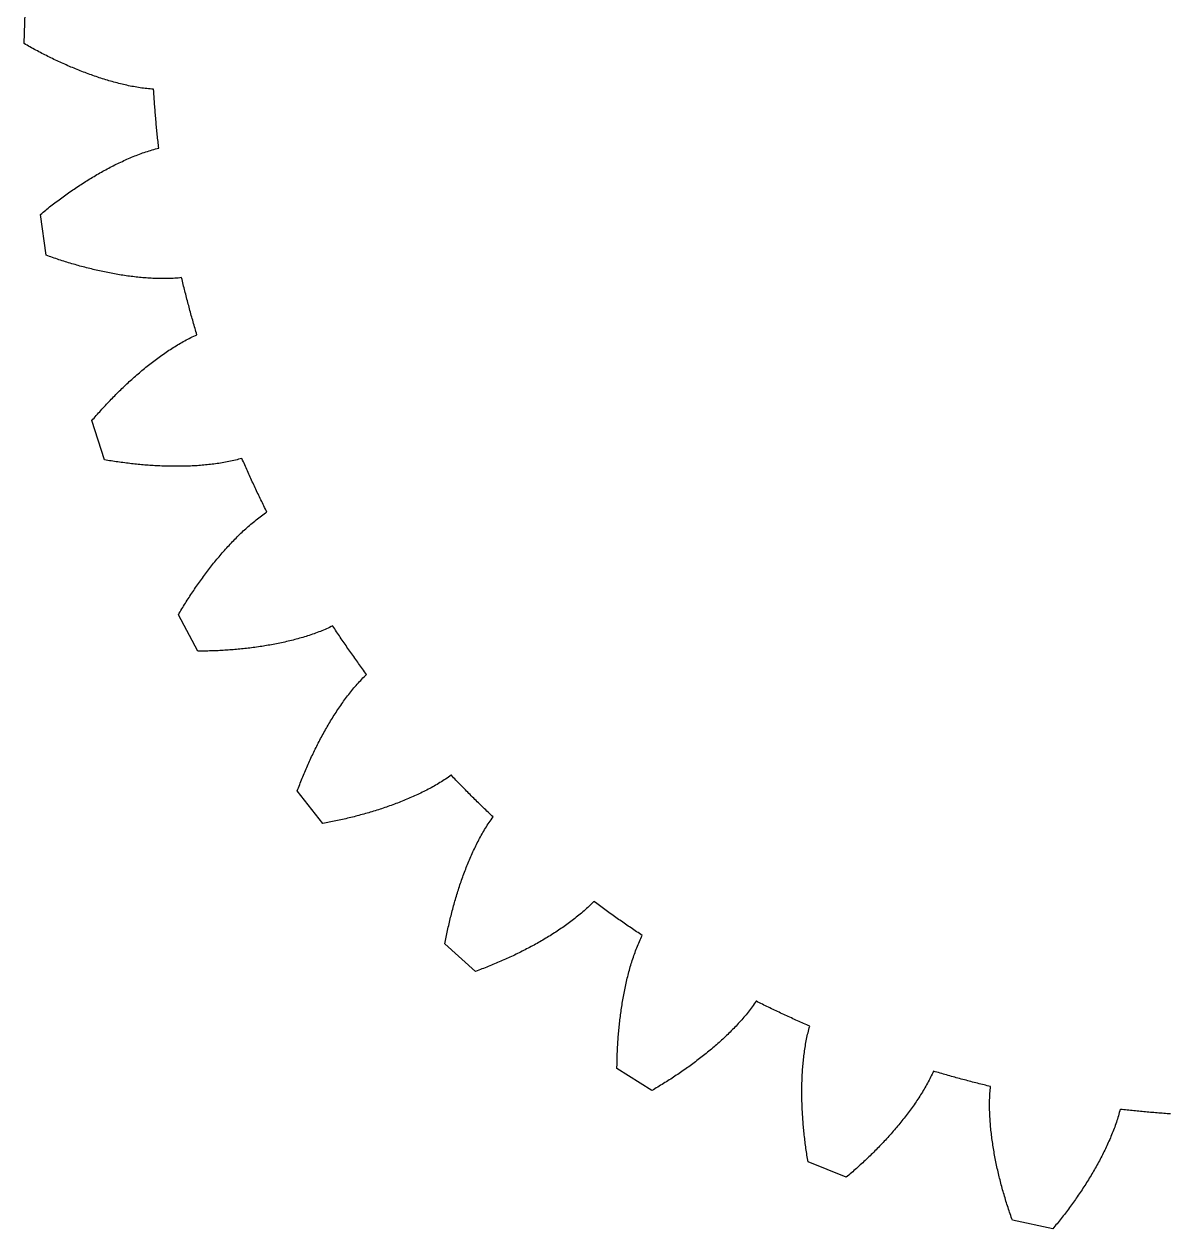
# Model space of a CAD drawing. Header units: millimetres. Extents: x -55 to 60, y -17 to 21.
# Drawn here: x -54.77 to -36.82, y -16.9 to 1.97 of the extents above; entities that cross this region are included whole.
import ezdxf

# ---------------------------------------------------------------- set-up
doc = ezdxf.new("R2010")
doc.units = ezdxf.units.MM
doc.header["$MEASUREMENT"] = 0
doc.layers.add('Layer 1', color=7, linetype='Continuous')

msp = doc.modelspace()

# ---------------------------------------------------------------- linework, layer by layer
at = {"layer": 'Layer 1', "color": 152, "lineweight": 25}
msp.add_lwpolyline([(-36.806, -15.1031), (-36.8324, -15.1013), (-36.8587, -15.0995), (-36.885, -15.0976), (-36.9113, -15.0957), (-36.9376, -15.0937), (-36.9639, -15.0917), (-36.9902, -15.0896), (-37.0165, -15.0875), (-37.0428, -15.0854), (-37.069, -15.0832), (-37.0953, -15.081), (-37.1216, -15.0787), (-37.1479, -15.0765), (-37.1742, -15.0741), (-37.2004, -15.0717), (-37.2267, -15.0693), (-37.2529, -15.0669), (-37.2792, -15.0644), (-37.3055, -15.0618), (-37.3317, -15.0593), (-37.358, -15.0566), (-37.3842, -15.054), (-37.4104, -15.0513), (-37.4367, -15.0485), (-37.4629, -15.0458), (-37.4891, -15.0429), (-37.5153, -15.0401), (-37.5415, -15.0372), (-37.5678, -15.0342), (-37.594, -15.0312), (-37.598, -15.0308), (-37.6042, -15.0565), (-37.6108, -15.082), (-37.6177, -15.1075), (-37.6249, -15.1329), (-37.6324, -15.1582), (-37.6402, -15.1834), (-37.6482, -15.2086), (-37.6565, -15.2336), (-37.665, -15.2586), (-37.6738, -15.2835), (-37.6828, -15.3083), (-37.6919, -15.3331), (-37.7013, -15.3578), (-37.7109, -15.3824), (-37.7206, -15.407), (-37.7306, -15.4315), (-37.7407, -15.4558), (-37.7509, -15.4802), (-37.7614, -15.5044), (-37.772, -15.5286), (-37.7827, -15.5528), (-37.7936, -15.5768), (-37.8047, -15.6008), (-37.8159, -15.6247), (-37.8273, -15.6485), (-37.8388, -15.6723), (-37.8504, -15.696), (-37.8621, -15.7197), (-37.874, -15.7433), (-37.8861, -15.7667), (-37.8982, -15.7902), (-37.9105, -15.8135), (-37.9229, -15.8369), (-37.9354, -15.8602), (-37.9481, -15.8833), (-37.9608, -15.9064), (-37.9737, -15.9295), (-37.9868, -15.9526), (-37.9999, -15.9755), (-38.0131, -15.9984), (-38.0264, -16.0212), (-38.0399, -16.0439), (-38.0534, -16.0667), (-38.0671, -16.0893), (-38.0808, -16.1118), (-38.0947, -16.1343), (-38.1086, -16.1567), (-38.1227, -16.1791), (-38.1369, -16.2015), (-38.1512, -16.2238), (-38.1655, -16.246), (-38.18, -16.2682), (-38.1946, -16.2903), (-38.2092, -16.3123), (-38.224, -16.3343), (-38.2388, -16.3561), (-38.2536, -16.3779), (-38.2687, -16.3997), (-38.2837, -16.4214), (-38.2989, -16.4431), (-38.3142, -16.4647), (-38.3295, -16.4862), (-38.345, -16.5077), (-38.3605, -16.5291), (-38.376, -16.5504), (-38.3918, -16.5718), (-38.4075, -16.593), (-38.4234, -16.6142), (-38.4393, -16.6353), (-38.4553, -16.6564), (-38.4714, -16.6774), (-38.4875, -16.6983), (-38.5038, -16.7193), (-38.5201, -16.7401), (-38.5364, -16.7608), (-38.5529, -16.7815), (-38.5694, -16.8022), (-38.586, -16.8228), (-38.6027, -16.8433), (-38.6195, -16.8639), (-38.6364, -16.8843), (-38.6533, -16.9047), (-39.2857, -16.7698), (-39.2946, -16.7448), (-39.3033, -16.7198), (-39.312, -16.6948), (-39.3205, -16.6697), (-39.329, -16.6447), (-39.3374, -16.6196), (-39.3457, -16.5945), (-39.3538, -16.5694), (-39.362, -16.5442), (-39.37, -16.5189), (-39.3779, -16.4937), (-39.3857, -16.4685), (-39.3935, -16.4431), (-39.4011, -16.4178), (-39.4087, -16.3925), (-39.4161, -16.367), (-39.4235, -16.3416), (-39.4307, -16.3163), (-39.4379, -16.2908), (-39.4449, -16.2654), (-39.4519, -16.2398), (-39.4588, -16.2142), (-39.4655, -16.1887), (-39.4722, -16.1631), (-39.4787, -16.1375), (-39.4851, -16.1119), (-39.4915, -16.0862), (-39.4977, -16.0605), (-39.5038, -16.0348), (-39.5098, -16.009), (-39.5157, -15.9832), (-39.5215, -15.9573), (-39.5272, -15.9315), (-39.5328, -15.9056), (-39.5382, -15.8798), (-39.5435, -15.8539), (-39.5488, -15.828), (-39.5538, -15.8021), (-39.5588, -15.7761), (-39.5637, -15.7502), (-39.5684, -15.7242), (-39.573, -15.6981), (-39.5775, -15.6721), (-39.5818, -15.646), (-39.586, -15.6199), (-39.5901, -15.5938), (-39.5941, -15.5677), (-39.5979, -15.5416), (-39.6016, -15.5153), (-39.6051, -15.4892), (-39.6085, -15.463), (-39.6118, -15.4369), (-39.6149, -15.4106), (-39.6179, -15.3844), (-39.6207, -15.3581), (-39.6234, -15.3318), (-39.6259, -15.3056), (-39.6282, -15.2793), (-39.6304, -15.2529), (-39.6324, -15.2266), (-39.6343, -15.2003), (-39.636, -15.1739), (-39.6375, -15.1476), (-39.6388, -15.1211), (-39.64, -15.0948), (-39.641, -15.0684), (-39.6417, -15.042), (-39.6423, -15.0156), (-39.6427, -14.9892), (-39.6428, -14.9627), (-39.6427, -14.9363), (-39.6424, -14.9099), (-39.6419, -14.8836), (-39.6411, -14.8572), (-39.6401, -14.8308), (-39.6388, -14.8044), (-39.6372, -14.778), (-39.6353, -14.7517), (-39.6331, -14.7255), (-39.6305, -14.6992), (-39.6275, -14.6729), (-39.6531, -14.6668), (-39.6788, -14.6606), (-39.7044, -14.6544), (-39.73, -14.6481), (-39.7556, -14.6418), (-39.7812, -14.6354), (-39.8068, -14.629), (-39.8324, -14.6226), (-39.8579, -14.6161), (-39.8835, -14.6096), (-39.9091, -14.6031), (-39.9346, -14.5965), (-39.9601, -14.5899), (-39.9856, -14.5832), (-40.0112, -14.5765), (-40.0366, -14.5697), (-40.0621, -14.563), (-40.0876, -14.5561), (-40.1131, -14.5493), (-40.1385, -14.5424), (-40.164, -14.5354), (-40.1894, -14.5284), (-40.2148, -14.5214), (-40.2403, -14.5144), (-40.2657, -14.5073), (-40.2911, -14.5001), (-40.3164, -14.493), (-40.3418, -14.4857), (-40.3672, -14.4785), (-40.3925, -14.4712), (-40.4178, -14.4639), (-40.4432, -14.4565), (-40.4685, -14.4491), (-40.4938, -14.4416), (-40.5191, -14.4341), (-40.523, -14.433), (-40.5335, -14.4572), (-40.5444, -14.4812), (-40.5556, -14.5051), (-40.5672, -14.5289), (-40.579, -14.5525), (-40.591, -14.576), (-40.6033, -14.5994), (-40.6158, -14.6226), (-40.6285, -14.6457), (-40.6415, -14.6687), (-40.6546, -14.6916), (-40.668, -14.7144), (-40.6815, -14.7371), (-40.6952, -14.7597), (-40.709, -14.7822), (-40.7231, -14.8046), (-40.7373, -14.8268), (-40.7516, -14.849), (-40.7661, -14.8711), (-40.7807, -14.8931), (-40.7955, -14.915), (-40.8105, -14.9368), (-40.8255, -14.9585), (-40.8407, -14.9801), (-40.856, -15.0016), (-40.8715, -15.023), (-40.887, -15.0443), (-40.9027, -15.0655), (-40.9185, -15.0867), (-40.9345, -15.1077), (-40.9505, -15.1287), (-40.9666, -15.1496), (-40.9829, -15.1704), (-40.9993, -15.1912), (-41.0158, -15.2118), (-41.0324, -15.2323), (-41.0491, -15.2528), (-41.0659, -15.2733), (-41.0828, -15.2936), (-41.0998, -15.3138), (-41.1169, -15.334), (-41.1341, -15.354), (-41.1514, -15.374), (-41.1687, -15.3939), (-41.1862, -15.4138), (-41.2037, -15.4335), (-41.2214, -15.4532), (-41.2391, -15.4728), (-41.2569, -15.4923), (-41.2749, -15.5118), (-41.2929, -15.5312), (-41.311, -15.5505), (-41.3292, -15.5698), (-41.3474, -15.5889), (-41.3658, -15.608), (-41.3841, -15.6269), (-41.4026, -15.6458), (-41.4211, -15.6647), (-41.4398, -15.6834), (-41.4585, -15.7022), (-41.4773, -15.7208), (-41.4961, -15.7393), (-41.5151, -15.7578), (-41.534, -15.7761), (-41.5531, -15.7944), (-41.5723, -15.8127), (-41.5914, -15.8309), (-41.6107, -15.849), (-41.6301, -15.8671), (-41.6495, -15.885), (-41.669, -15.9029), (-41.6886, -15.9207), (-41.7082, -15.9385), (-41.7278, -15.9562), (-41.7476, -15.9738), (-41.7674, -15.9913), (-41.7872, -16.0088), (-41.8072, -16.0262), (-41.8272, -16.0435), (-41.8473, -16.0608), (-41.8674, -16.0781), (-41.8876, -16.0952), (-42.487, -15.8525), (-42.4914, -15.8264), (-42.4957, -15.8002), (-42.4998, -15.7741), (-42.5039, -15.7479), (-42.5079, -15.7218), (-42.5118, -15.6956), (-42.5156, -15.6695), (-42.5193, -15.6433), (-42.5229, -15.6171), (-42.5264, -15.5908), (-42.5299, -15.5646), (-42.5332, -15.5384), (-42.5364, -15.5121), (-42.5396, -15.4858), (-42.5426, -15.4596), (-42.5455, -15.4332), (-42.5483, -15.4069), (-42.5511, -15.3807), (-42.5537, -15.3544), (-42.5562, -15.3281), (-42.5586, -15.3017), (-42.561, -15.2753), (-42.5632, -15.249), (-42.5653, -15.2226), (-42.5673, -15.1963), (-42.5691, -15.17), (-42.5709, -15.1436), (-42.5726, -15.1172), (-42.5742, -15.0908), (-42.5756, -15.0643), (-42.5769, -15.0379), (-42.5782, -15.0114), (-42.5793, -14.985), (-42.5803, -14.9586), (-42.5811, -14.9322), (-42.5819, -14.9058), (-42.5825, -14.8794), (-42.583, -14.853), (-42.5834, -14.8265), (-42.5837, -14.8001), (-42.5838, -14.7737), (-42.5838, -14.7473), (-42.5837, -14.7208), (-42.5835, -14.6943), (-42.5831, -14.6679), (-42.5826, -14.6415), (-42.582, -14.6151), (-42.5812, -14.5887), (-42.5803, -14.5623), (-42.5792, -14.5359), (-42.578, -14.5095), (-42.5767, -14.4832), (-42.5752, -14.4568), (-42.5736, -14.4305), (-42.5718, -14.4041), (-42.5698, -14.3778), (-42.5678, -14.3515), (-42.5655, -14.3252), (-42.5631, -14.2988), (-42.5605, -14.2726), (-42.5578, -14.2463), (-42.5549, -14.22), (-42.5518, -14.1938), (-42.5485, -14.1676), (-42.545, -14.1414), (-42.5414, -14.1153), (-42.5376, -14.0891), (-42.5336, -14.063), (-42.5293, -14.037), (-42.5249, -14.0109), (-42.5202, -13.9849), (-42.5154, -13.959), (-42.5103, -13.9331), (-42.5049, -13.9072), (-42.4993, -13.8814), (-42.4934, -13.8557), (-42.4873, -13.83), (-42.4808, -13.8044), (-42.4741, -13.7789), (-42.467, -13.7535), (-42.4595, -13.7282), (-42.4837, -13.7176), (-42.5078, -13.7071), (-42.532, -13.6965), (-42.5561, -13.6859), (-42.5802, -13.6752), (-42.6044, -13.6645), (-42.6284, -13.6538), (-42.6525, -13.643), (-42.6766, -13.6322), (-42.7006, -13.6213), (-42.7246, -13.6105), (-42.7486, -13.5995), (-42.7726, -13.5886), (-42.7966, -13.5776), (-42.8206, -13.5666), (-42.8445, -13.5555), (-42.8684, -13.5444), (-42.8923, -13.5332), (-42.9162, -13.522), (-42.9401, -13.5108), (-42.964, -13.4996), (-42.9878, -13.4883), (-43.0116, -13.477), (-43.0354, -13.4656), (-43.0592, -13.4542), (-43.083, -13.4428), (-43.1067, -13.4313), (-43.1304, -13.4198), (-43.1542, -13.4082), (-43.1779, -13.3966), (-43.2015, -13.385), (-43.2252, -13.3734), (-43.2488, -13.3617), (-43.2725, -13.3499), (-43.2961, -13.3382), (-43.2997, -13.3363), (-43.3143, -13.3584), (-43.3292, -13.3802), (-43.3444, -13.4017), (-43.3598, -13.4231), (-43.3756, -13.4443), (-43.3915, -13.4654), (-43.4077, -13.4863), (-43.4241, -13.507), (-43.4406, -13.5275), (-43.4574, -13.5479), (-43.4743, -13.5682), (-43.4914, -13.5884), (-43.5086, -13.6083), (-43.526, -13.6282), (-43.5436, -13.6479), (-43.5613, -13.6675), (-43.5791, -13.687), (-43.5971, -13.7064), (-43.6152, -13.7256), (-43.6334, -13.7447), (-43.6518, -13.7637), (-43.6703, -13.7826), (-43.6889, -13.8013), (-43.7076, -13.82), (-43.7264, -13.8385), (-43.7453, -13.8569), (-43.7644, -13.8752), (-43.7835, -13.8934), (-43.8028, -13.9115), (-43.8221, -13.9294), (-43.8415, -13.9473), (-43.861, -13.965), (-43.8807, -13.9827), (-43.9004, -14.0003), (-43.9202, -14.0178), (-43.9401, -14.0351), (-43.9602, -14.0524), (-43.9803, -14.0696), (-44.0005, -14.0867), (-44.0207, -14.1037), (-44.041, -14.1205), (-44.0614, -14.1373), (-44.0819, -14.154), (-44.1025, -14.1706), (-44.1232, -14.1871), (-44.1438, -14.2035), (-44.1646, -14.2198), (-44.1855, -14.236), (-44.2065, -14.2521), (-44.2275, -14.2682), (-44.2486, -14.2842), (-44.2698, -14.3001), (-44.2911, -14.3159), (-44.3124, -14.3316), (-44.3337, -14.3471), (-44.3551, -14.3626), (-44.3765, -14.378), (-44.3981, -14.3934), (-44.4197, -14.4086), (-44.4414, -14.4238), (-44.4631, -14.4389), (-44.4849, -14.4538), (-44.5067, -14.4687), (-44.5286, -14.4835), (-44.5506, -14.4983), (-44.5726, -14.5129), (-44.5947, -14.5275), (-44.6168, -14.542), (-44.6391, -14.5564), (-44.6613, -14.5707), (-44.6835, -14.5849), (-44.7059, -14.5991), (-44.7284, -14.6132), (-44.7508, -14.6272), (-44.7732, -14.6411), (-44.7958, -14.6549), (-44.8184, -14.6687), (-44.841, -14.6824), (-44.8638, -14.696), (-44.8865, -14.7095), (-44.9094, -14.723), (-44.9323, -14.7364), (-45.4804, -14.3933), (-45.4802, -14.3668), (-45.4798, -14.3403), (-45.4794, -14.3138), (-45.4789, -14.2873), (-45.4783, -14.2609), (-45.4776, -14.2344), (-45.4768, -14.208), (-45.4759, -14.1816), (-45.4749, -14.1552), (-45.4738, -14.1287), (-45.4726, -14.1023), (-45.4713, -14.0759), (-45.4699, -14.0494), (-45.4685, -14.023), (-45.4669, -13.9966), (-45.4652, -13.9702), (-45.4634, -13.9438), (-45.4615, -13.9175), (-45.4596, -13.8911), (-45.4575, -13.8648), (-45.4553, -13.8384), (-45.453, -13.812), (-45.4506, -13.7857), (-45.4481, -13.7594), (-45.4455, -13.7331), (-45.4428, -13.7068), (-45.4399, -13.6806), (-45.437, -13.6543), (-45.4339, -13.628), (-45.4308, -13.6017), (-45.4275, -13.5754), (-45.4241, -13.5491), (-45.4206, -13.5229), (-45.417, -13.4967), (-45.4133, -13.4706), (-45.4094, -13.4445), (-45.4055, -13.4183), (-45.4014, -13.3922), (-45.3972, -13.3661), (-45.3929, -13.3401), (-45.3884, -13.314), (-45.3838, -13.288), (-45.3791, -13.262), (-45.3743, -13.236), (-45.3693, -13.21), (-45.3642, -13.1841), (-45.359, -13.1582), (-45.3537, -13.1323), (-45.3482, -13.1064), (-45.3426, -13.0806), (-45.3368, -13.0549), (-45.3309, -13.0292), (-45.3249, -13.0034), (-45.3187, -12.9778), (-45.3124, -12.9522), (-45.3059, -12.9266), (-45.2993, -12.901), (-45.2925, -12.8755), (-45.2855, -12.85), (-45.2784, -12.8246), (-45.2712, -12.7992), (-45.2637, -12.7738), (-45.2561, -12.7485), (-45.2484, -12.7233), (-45.2404, -12.6981), (-45.2323, -12.673), (-45.224, -12.6479), (-45.2155, -12.6229), (-45.2068, -12.5979), (-45.1979, -12.5731), (-45.1888, -12.5483), (-45.1795, -12.5236), (-45.17, -12.499), (-45.1602, -12.4744), (-45.1502, -12.45), (-45.14, -12.4257), (-45.1295, -12.4014), (-45.1187, -12.3773), (-45.1076, -12.3534), (-45.0962, -12.3296), (-45.0844, -12.306), (-45.1064, -12.2914), (-45.1283, -12.2768), (-45.1503, -12.2622), (-45.1722, -12.2476), (-45.1941, -12.2329), (-45.216, -12.2181), (-45.2379, -12.2034), (-45.2597, -12.1886), (-45.2815, -12.1738), (-45.3033, -12.1589), (-45.3251, -12.144), (-45.3468, -12.1291), (-45.3686, -12.1141), (-45.3903, -12.0991), (-45.4119, -12.0841), (-45.4336, -12.0691), (-45.4552, -12.054), (-45.4768, -12.0388), (-45.4984, -12.0237), (-45.52, -12.0085), (-45.5415, -11.9933), (-45.563, -11.978), (-45.5845, -11.9627), (-45.606, -11.9474), (-45.6274, -11.932), (-45.6488, -11.9166), (-45.6702, -11.9012), (-45.6916, -11.8858), (-45.713, -11.8703), (-45.7343, -11.8547), (-45.7556, -11.8392), (-45.7769, -11.8236), (-45.7981, -11.808), (-45.8193, -11.7923), (-45.8405, -11.7766), (-45.8438, -11.7742), (-45.862, -11.7934), (-45.8805, -11.8122), (-45.8992, -11.8308), (-45.9181, -11.8492), (-45.9373, -11.8674), (-45.9566, -11.8853), (-45.9762, -11.9031), (-45.9959, -11.9206), (-46.0158, -11.938), (-46.0358, -11.9552), (-46.056, -11.9722), (-46.0763, -11.9891), (-46.0968, -12.0058), (-46.1174, -12.0223), (-46.1381, -12.0387), (-46.1589, -12.055), (-46.1799, -12.071), (-46.201, -12.087), (-46.2221, -12.1027), (-46.2434, -12.1184), (-46.2648, -12.1339), (-46.2862, -12.1493), (-46.3078, -12.1645), (-46.3295, -12.1796), (-46.3512, -12.1946), (-46.3731, -12.2094), (-46.395, -12.2242), (-46.417, -12.2387), (-46.4391, -12.2532), (-46.4613, -12.2676), (-46.4835, -12.2818), (-46.5058, -12.2959), (-46.5282, -12.3099), (-46.5507, -12.3238), (-46.5732, -12.3375), (-46.5959, -12.3511), (-46.6186, -12.3647), (-46.6414, -12.3781), (-46.6642, -12.3915), (-46.6871, -12.4047), (-46.7101, -12.4178), (-46.7331, -12.4307), (-46.7562, -12.4436), (-46.7793, -12.4564), (-46.8025, -12.469), (-46.8257, -12.4816), (-46.849, -12.494), (-46.8724, -12.5064), (-46.8958, -12.5186), (-46.9193, -12.5308), (-46.9429, -12.5429), (-46.9665, -12.5548), (-46.9902, -12.5667), (-47.0139, -12.5784), (-47.0376, -12.5901), (-47.0614, -12.6016), (-47.0852, -12.6131), (-47.1091, -12.6244), (-47.133, -12.6357), (-47.157, -12.6469), (-47.181, -12.6579), (-47.205, -12.6689), (-47.2292, -12.6798), (-47.2532, -12.6905), (-47.2774, -12.7012), (-47.3017, -12.7119), (-47.3259, -12.7224), (-47.3503, -12.7328), (-47.3747, -12.7432), (-47.399, -12.7534), (-47.4234, -12.7635), (-47.4479, -12.7736), (-47.4725, -12.7836), (-47.497, -12.7935), (-47.5215, -12.8032), (-47.5461, -12.813), (-47.5708, -12.8226), (-47.5955, -12.8321), (-47.6202, -12.8416), (-47.645, -12.851), (-47.6698, -12.8602), (-47.6947, -12.8695), (-48.1749, -12.4364), (-48.1701, -12.4103), (-48.1652, -12.3843), (-48.1601, -12.3583), (-48.155, -12.3323), (-48.1498, -12.3064), (-48.1445, -12.2805), (-48.1392, -12.2546), (-48.1337, -12.2288), (-48.1281, -12.2029), (-48.1225, -12.177), (-48.1167, -12.1512), (-48.1109, -12.1254), (-48.1049, -12.0996), (-48.0989, -12.0738), (-48.0927, -12.0481), (-48.0865, -12.0224), (-48.0801, -11.9967), (-48.0737, -11.9711), (-48.0672, -11.9455), (-48.0606, -11.9199), (-48.0538, -11.8943), (-48.047, -11.8687), (-48.0401, -11.8432), (-48.033, -11.8177), (-48.0259, -11.7923), (-48.0186, -11.7669), (-48.0113, -11.7415), (-48.0038, -11.7161), (-47.9963, -11.6908), (-47.9886, -11.6654), (-47.9808, -11.6401), (-47.9729, -11.6149), (-47.9649, -11.5896), (-47.9568, -11.5645), (-47.9486, -11.5394), (-47.9403, -11.5143), (-47.9318, -11.4893), (-47.9233, -11.4643), (-47.9146, -11.4393), (-47.9058, -11.4144), (-47.8969, -11.3895), (-47.8879, -11.3647), (-47.8787, -11.3399), (-47.8694, -11.3151), (-47.86, -11.2904), (-47.8505, -11.2657), (-47.8409, -11.2412), (-47.8312, -11.2166), (-47.8212, -11.1921), (-47.8112, -11.1676), (-47.8011, -11.1433), (-47.7908, -11.119), (-47.7804, -11.0947), (-47.7699, -11.0705), (-47.7592, -11.0464), (-47.7484, -11.0223), (-47.7374, -10.9983), (-47.7263, -10.9743), (-47.715, -10.9504), (-47.7036, -10.9266), (-47.692, -10.9028), (-47.6803, -10.8792), (-47.6685, -10.8556), (-47.6564, -10.8321), (-47.6442, -10.8087), (-47.6318, -10.7853), (-47.6193, -10.7621), (-47.6066, -10.7389), (-47.5937, -10.7159), (-47.5806, -10.6929), (-47.5674, -10.6701), (-47.5539, -10.6473), (-47.5403, -10.6248), (-47.5264, -10.6023), (-47.5123, -10.58), (-47.498, -10.5578), (-47.4834, -10.5358), (-47.4686, -10.5139), (-47.4535, -10.4923), (-47.4382, -10.4708), (-47.4224, -10.4496), (-47.4416, -10.4314), (-47.4607, -10.4132), (-47.4798, -10.395), (-47.4988, -10.3768), (-47.5178, -10.3585), (-47.5368, -10.3402), (-47.5558, -10.3219), (-47.5747, -10.3035), (-47.5936, -10.2851), (-47.6125, -10.2667), (-47.6314, -10.2483), (-47.6502, -10.2298), (-47.669, -10.2113), (-47.6878, -10.1928), (-47.7065, -10.1742), (-47.7252, -10.1556), (-47.7439, -10.137), (-47.7625, -10.1184), (-47.7812, -10.0997), (-47.7998, -10.081), (-47.8183, -10.0622), (-47.8369, -10.0435), (-47.8554, -10.0247), (-47.8739, -10.0059), (-47.8923, -9.987), (-47.9107, -9.9681), (-47.9291, -9.9492), (-47.9475, -9.9303), (-47.9658, -9.9113), (-47.9841, -9.8923), (-48.0024, -9.8733), (-48.0206, -9.8543), (-48.0389, -9.8352), (-48.057, -9.8161), (-48.0752, -9.797), (-48.078, -9.794), (-48.0993, -9.8097), (-48.1207, -9.8251), (-48.1424, -9.8402), (-48.1642, -9.855), (-48.1862, -9.8695), (-48.2084, -9.8839), (-48.2308, -9.898), (-48.2532, -9.9118), (-48.2758, -9.9255), (-48.2985, -9.9389), (-48.3213, -9.9522), (-48.3443, -9.9653), (-48.3674, -9.9782), (-48.3905, -9.9909), (-48.4137, -10.0034), (-48.4371, -10.0158), (-48.4605, -10.028), (-48.484, -10.04), (-48.5076, -10.0519), (-48.5313, -10.0636), (-48.555, -10.0752), (-48.5789, -10.0866), (-48.6028, -10.0978), (-48.6267, -10.1089), (-48.6507, -10.1199), (-48.6748, -10.1307), (-48.6989, -10.1414), (-48.7231, -10.152), (-48.7474, -10.1624), (-48.7717, -10.1727), (-48.7961, -10.1828), (-48.8205, -10.1928), (-48.8451, -10.2027), (-48.8696, -10.2125), (-48.8942, -10.2221), (-48.9188, -10.2316), (-48.9435, -10.241), (-48.9683, -10.2503), (-48.9931, -10.2594), (-49.018, -10.2685), (-49.0429, -10.2774), (-49.0677, -10.2861), (-49.0927, -10.2948), (-49.1177, -10.3034), (-49.1428, -10.3118), (-49.1678, -10.3201), (-49.1929, -10.3283), (-49.2181, -10.3364), (-49.2433, -10.3444), (-49.2686, -10.3523), (-49.2939, -10.3601), (-49.3192, -10.3678), (-49.3446, -10.3754), (-49.37, -10.3829), (-49.3954, -10.3902), (-49.4208, -10.3974), (-49.4462, -10.4046), (-49.4717, -10.4116), (-49.4972, -10.4185), (-49.5228, -10.4254), (-49.5484, -10.4321), (-49.5739, -10.4387), (-49.5996, -10.4453), (-49.6251, -10.4517), (-49.6508, -10.458), (-49.6766, -10.4643), (-49.7023, -10.4704), (-49.728, -10.4765), (-49.7539, -10.4824), (-49.7796, -10.4883), (-49.8054, -10.494), (-49.8313, -10.4997), (-49.8572, -10.5053), (-49.883, -10.5107), (-49.9089, -10.5161), (-49.9348, -10.5214), (-49.9608, -10.5266), (-49.9868, -10.5317), (-50.0128, -10.5367), (-50.0388, -10.5416), (-50.0649, -10.5465), (-50.0909, -10.5512), (-50.4887, -10.0414), (-50.4794, -10.0165), (-50.47, -9.9918), (-50.4606, -9.967), (-50.451, -9.9423), (-50.4414, -9.9177), (-50.4317, -9.8931), (-50.4219, -9.8685), (-50.412, -9.844), (-50.4021, -9.8195), (-50.392, -9.795), (-50.3818, -9.7706), (-50.3716, -9.7462), (-50.3612, -9.7218), (-50.3508, -9.6975), (-50.3403, -9.6733), (-50.3297, -9.649), (-50.319, -9.6248), (-50.3082, -9.6007), (-50.2973, -9.5766), (-50.2864, -9.5526), (-50.2753, -9.5286), (-50.2641, -9.5045), (-50.2529, -9.4806), (-50.2415, -9.4567), (-50.2301, -9.433), (-50.2185, -9.4092), (-50.2069, -9.3855), (-50.1951, -9.3618), (-50.1833, -9.3381), (-50.1713, -9.3145), (-50.1592, -9.2909), (-50.1471, -9.2674), (-50.1348, -9.2439), (-50.1225, -9.2206), (-50.11, -9.1973), (-50.0975, -9.174), (-50.0848, -9.1508), (-50.0721, -9.1277), (-50.0592, -9.1046), (-50.0462, -9.0816), (-50.0331, -9.0587), (-50.0199, -9.0358), (-50.0066, -9.0129), (-49.9931, -8.9901), (-49.9796, -8.9674), (-49.966, -8.9448), (-49.9522, -8.9223), (-49.9383, -8.8998), (-49.9243, -8.8773), (-49.9102, -8.855), (-49.896, -8.8328), (-49.8817, -8.8107), (-49.8672, -8.7885), (-49.8526, -8.7665), (-49.8379, -8.7446), (-49.823, -8.7228), (-49.8081, -8.7011), (-49.793, -8.6794), (-49.7777, -8.6578), (-49.7624, -8.6363), (-49.7468, -8.6149), (-49.7312, -8.5937), (-49.7154, -8.5725), (-49.6995, -8.5514), (-49.6834, -8.5305), (-49.6672, -8.5096), (-49.6508, -8.4889), (-49.6342, -8.4683), (-49.6176, -8.4479), (-49.6007, -8.4275), (-49.5837, -8.4074), (-49.5665, -8.3873), (-49.5491, -8.3675), (-49.5315, -8.3478), (-49.5138, -8.3282), (-49.4958, -8.3088), (-49.4776, -8.2897), (-49.4593, -8.2707), (-49.4407, -8.252), (-49.4218, -8.2336), (-49.4026, -8.2154), (-49.4183, -8.1942), (-49.434, -8.173), (-49.4496, -8.1517), (-49.4652, -8.1304), (-49.4808, -8.1091), (-49.4963, -8.0878), (-49.5118, -8.0665), (-49.5273, -8.0451), (-49.5427, -8.0237), (-49.5581, -8.0023), (-49.5734, -7.9809), (-49.5888, -7.9594), (-49.6041, -7.9379), (-49.6193, -7.9164), (-49.6346, -7.8949), (-49.6498, -7.8733), (-49.6649, -7.8517), (-49.6801, -7.8301), (-49.6952, -7.8085), (-49.7102, -7.7869), (-49.7252, -7.7652), (-49.7402, -7.7435), (-49.7552, -7.7218), (-49.7701, -7.7), (-49.785, -7.6783), (-49.7999, -7.6565), (-49.8147, -7.6347), (-49.8295, -7.6128), (-49.8443, -7.591), (-49.859, -7.5691), (-49.8737, -7.5472), (-49.8884, -7.5253), (-49.903, -7.5033), (-49.9176, -7.4813), (-49.9322, -7.4593), (-49.9344, -7.4559), (-49.9581, -7.4677), (-49.9819, -7.4791), (-50.0058, -7.4902), (-50.0299, -7.501), (-50.0541, -7.5115), (-50.0784, -7.5218), (-50.1029, -7.5318), (-50.1274, -7.5415), (-50.152, -7.5511), (-50.1767, -7.5604), (-50.2015, -7.5695), (-50.2264, -7.5784), (-50.2513, -7.587), (-50.2763, -7.5955), (-50.3014, -7.6038), (-50.3266, -7.612), (-50.3517, -7.6199), (-50.377, -7.6277), (-50.4023, -7.6353), (-50.4276, -7.6427), (-50.453, -7.65), (-50.4784, -7.6571), (-50.5039, -7.664), (-50.5295, -7.6708), (-50.555, -7.6774), (-50.5806, -7.6839), (-50.6062, -7.6902), (-50.6319, -7.6964), (-50.6576, -7.7025), (-50.6833, -7.7084), (-50.7091, -7.7141), (-50.7349, -7.7197), (-50.7608, -7.7252), (-50.7866, -7.7306), (-50.8125, -7.7358), (-50.8384, -7.7409), (-50.8644, -7.7458), (-50.8904, -7.7507), (-50.9164, -7.7554), (-50.9425, -7.76), (-50.9685, -7.7644), (-50.9946, -7.7687), (-51.0207, -7.7729), (-51.0468, -7.777), (-51.0729, -7.781), (-51.099, -7.7848), (-51.1252, -7.7885), (-51.1513, -7.7922), (-51.1776, -7.7957), (-51.2038, -7.7991), (-51.2301, -7.8023), (-51.2564, -7.8055), (-51.2827, -7.8085), (-51.309, -7.8115), (-51.3353, -7.8143), (-51.3616, -7.817), (-51.3878, -7.8196), (-51.4142, -7.8221), (-51.4405, -7.8245), (-51.4669, -7.8268), (-51.4932, -7.829), (-51.5195, -7.8311), (-51.5459, -7.8331), (-51.5722, -7.835), (-51.5986, -7.8368), (-51.6251, -7.8384), (-51.6514, -7.84), (-51.6779, -7.8415), (-51.7043, -7.8429), (-51.7307, -7.8442), (-51.7571, -7.8453), (-51.7836, -7.8464), (-51.8101, -7.8474), (-51.8365, -7.8483), (-51.8629, -7.8491), (-51.8893, -7.8498), (-51.9158, -7.8504), (-51.9422, -7.851), (-51.9687, -7.8514), (-51.9952, -7.8517), (-52.0217, -7.852), (-52.0482, -7.8521), (-52.3514, -7.2809), (-52.338, -7.2581), (-52.3244, -7.2353), (-52.3108, -7.2126), (-52.2971, -7.1899), (-52.2834, -7.1673), (-52.2695, -7.1448), (-52.2556, -7.1223), (-52.2417, -7.0999), (-52.2276, -7.0775), (-52.2134, -7.0551), (-52.1992, -7.0328), (-52.1849, -7.0106), (-52.1704, -6.9884), (-52.1559, -6.9662), (-52.1414, -6.9442), (-52.1267, -6.9221), (-52.112, -6.9002), (-52.0972, -6.8783), (-52.0823, -6.8564), (-52.0673, -6.8347), (-52.0522, -6.813), (-52.037, -6.7912), (-52.0218, -6.7697), (-52.0065, -6.7481), (-51.9911, -6.7267), (-51.9756, -6.7053), (-51.96, -6.6839), (-51.9443, -6.6626), (-51.9285, -6.6414), (-51.9126, -6.6202), (-51.8967, -6.5991), (-51.8806, -6.578), (-51.8644, -6.5571), (-51.8482, -6.5362), (-51.8319, -6.5154), (-51.8155, -6.4947), (-51.799, -6.474), (-51.7824, -6.4535), (-51.7657, -6.433), (-51.749, -6.4126), (-51.7321, -6.3923), (-51.7151, -6.372), (-51.698, -6.3518), (-51.6808, -6.3317), (-51.6636, -6.3117), (-51.6462, -6.2918), (-51.6288, -6.272), (-51.6112, -6.2523), (-51.5935, -6.2326), (-51.5757, -6.2131), (-51.5579, -6.1936), (-51.5399, -6.1743), (-51.5218, -6.1551), (-51.5036, -6.1359), (-51.4853, -6.1169), (-51.4669, -6.098), (-51.4484, -6.0792), (-51.4298, -6.0604), (-51.411, -6.0418), (-51.3921, -6.0234), (-51.3731, -6.005), (-51.354, -5.9868), (-51.3348, -5.9687), (-51.3155, -5.9507), (-51.296, -5.9328), (-51.2764, -5.9151), (-51.2566, -5.8976), (-51.2368, -5.8802), (-51.2168, -5.8629), (-51.1966, -5.8458), (-51.1764, -5.8289), (-51.156, -5.8122), (-51.1354, -5.7956), (-51.1147, -5.7793), (-51.0938, -5.7631), (-51.0728, -5.7471), (-51.0516, -5.7314), (-51.0302, -5.7159), (-51.0086, -5.7008), (-50.9868, -5.6859), (-50.9648, -5.6713), (-50.9766, -5.6477), (-50.9883, -5.6241), (-51, -5.6004), (-51.0117, -5.5768), (-51.0233, -5.5531), (-51.0349, -5.5294), (-51.0464, -5.5057), (-51.0579, -5.482), (-51.0694, -5.4582), (-51.0809, -5.4344), (-51.0923, -5.4107), (-51.1036, -5.3869), (-51.115, -5.363), (-51.1263, -5.3392), (-51.1375, -5.3154), (-51.1488, -5.2915), (-51.1599, -5.2676), (-51.1711, -5.2437), (-51.1822, -5.2198), (-51.1933, -5.1958), (-51.2043, -5.1719), (-51.2153, -5.1479), (-51.2263, -5.1239), (-51.2372, -5.0999), (-51.2481, -5.0759), (-51.259, -5.0519), (-51.2698, -5.0278), (-51.2806, -5.0037), (-51.2913, -4.9797), (-51.302, -4.9555), (-51.3127, -4.9314), (-51.3233, -4.9073), (-51.3339, -4.8831), (-51.3445, -4.859), (-51.355, -4.8348), (-51.3566, -4.831), (-51.3819, -4.8385), (-51.4074, -4.8456), (-51.4329, -4.8524), (-51.4584, -4.8588), (-51.4841, -4.865), (-51.5099, -4.8709), (-51.5357, -4.8765), (-51.5615, -4.8818), (-51.5874, -4.8869), (-51.6134, -4.8918), (-51.6394, -4.8964), (-51.6654, -4.9009), (-51.6915, -4.9051), (-51.7176, -4.9091), (-51.7437, -4.913), (-51.7699, -4.9166), (-51.796, -4.92), (-51.8223, -4.9233), (-51.8485, -4.9264), (-51.8747, -4.9293), (-51.901, -4.9321), (-51.9273, -4.9346), (-51.9536, -4.9371), (-51.9799, -4.9393), (-52.0062, -4.9414), (-52.0326, -4.9433), (-52.0589, -4.9451), (-52.0852, -4.9467), (-52.1116, -4.9482), (-52.138, -4.9496), (-52.1643, -4.9508), (-52.1907, -4.9518), (-52.2172, -4.9527), (-52.2436, -4.9535), (-52.27, -4.9541), (-52.2964, -4.9547), (-52.3228, -4.955), (-52.3492, -4.9553), (-52.3757, -4.9554), (-52.4021, -4.9554), (-52.4286, -4.9552), (-52.455, -4.955), (-52.4814, -4.9546), (-52.5078, -4.9541), (-52.5342, -4.9534), (-52.5606, -4.9527), (-52.587, -4.9518), (-52.6134, -4.9508), (-52.6399, -4.9497), (-52.6663, -4.9485), (-52.6928, -4.9472), (-52.7192, -4.9457), (-52.7456, -4.9442), (-52.772, -4.9425), (-52.7984, -4.9407), (-52.8248, -4.9388), (-52.8511, -4.9368), (-52.8775, -4.9347), (-52.9038, -4.9325), (-52.9302, -4.9302), (-52.9565, -4.9278), (-52.9828, -4.9252), (-53.0091, -4.9226), (-53.0354, -4.9199), (-53.0617, -4.9171), (-53.088, -4.9141), (-53.1142, -4.9111), (-53.1405, -4.908), (-53.1668, -4.9047), (-53.193, -4.9014), (-53.2193, -4.898), (-53.2455, -4.8945), (-53.2718, -4.8909), (-53.2979, -4.8872), (-53.3241, -4.8834), (-53.3502, -4.8795), (-53.3764, -4.8755), (-53.4025, -4.8714), (-53.4287, -4.8672), (-53.4548, -4.8629), (-53.481, -4.8586), (-53.5071, -4.8541), (-53.7065, -4.239), (-53.6893, -4.2188), (-53.672, -4.1987), (-53.6546, -4.1787), (-53.6372, -4.1588), (-53.6198, -4.1389), (-53.6022, -4.1191), (-53.5846, -4.0994), (-53.567, -4.0798), (-53.5492, -4.0601), (-53.5314, -4.0405), (-53.5135, -4.0211), (-53.4955, -4.0017), (-53.4774, -3.9823), (-53.4593, -3.963), (-53.4412, -3.9438), (-53.4229, -3.9246), (-53.4046, -3.9056), (-53.3862, -3.8866), (-53.3677, -3.8677), (-53.3492, -3.8489), (-53.3306, -3.8301), (-53.3119, -3.8113), (-53.2931, -3.7927), (-53.2743, -3.7741), (-53.2554, -3.7557), (-53.2364, -3.7373), (-53.2174, -3.719), (-53.1982, -3.7007), (-53.179, -3.6826), (-53.1596, -3.6645), (-53.1402, -3.6464), (-53.1208, -3.6285), (-53.1012, -3.6107), (-53.0816, -3.5929), (-53.062, -3.5753), (-53.0422, -3.5578), (-53.0224, -3.5403), (-53.0025, -3.5229), (-52.9825, -3.5056), (-52.9624, -3.4884), (-52.9423, -3.4714), (-52.922, -3.4543), (-52.9017, -3.4374), (-52.8813, -3.4206), (-52.8608, -3.4039), (-52.8402, -3.3873), (-52.8196, -3.3709), (-52.7989, -3.3545), (-52.778, -3.3382), (-52.7572, -3.322), (-52.7362, -3.306), (-52.7152, -3.2901), (-52.694, -3.2743), (-52.6728, -3.2586), (-52.6514, -3.243), (-52.63, -3.2276), (-52.6085, -3.2123), (-52.5869, -3.1971), (-52.5652, -3.182), (-52.5434, -3.1671), (-52.5215, -3.1523), (-52.4995, -3.1377), (-52.4775, -3.1232), (-52.4553, -3.1088), (-52.433, -3.0946), (-52.4106, -3.0806), (-52.3881, -3.0667), (-52.3656, -3.053), (-52.3429, -3.0395), (-52.3201, -3.0262), (-52.2972, -3.013), (-52.2742, -3.0001), (-52.251, -2.9874), (-52.2278, -2.9749), (-52.2044, -2.9626), (-52.1809, -2.9505), (-52.1573, -2.9387), (-52.1336, -2.9272), (-52.1097, -2.916), (-52.0856, -2.9051), (-52.0614, -2.8946), (-52.0689, -2.8693), (-52.0764, -2.844), (-52.0838, -2.8187), (-52.0912, -2.7933), (-52.0985, -2.768), (-52.1058, -2.7427), (-52.1131, -2.7173), (-52.1203, -2.6919), (-52.1275, -2.6666), (-52.1346, -2.6412), (-52.1417, -2.6158), (-52.1488, -2.5904), (-52.1558, -2.5649), (-52.1628, -2.5395), (-52.1697, -2.5141), (-52.1766, -2.4886), (-52.1835, -2.4631), (-52.1903, -2.4377), (-52.1971, -2.4122), (-52.2039, -2.3867), (-52.2106, -2.3612), (-52.2173, -2.3356), (-52.2239, -2.3101), (-52.2305, -2.2846), (-52.237, -2.259), (-52.2436, -2.2335), (-52.25, -2.2079), (-52.2565, -2.1823), (-52.2629, -2.1567), (-52.2692, -2.1311), (-52.2755, -2.1055), (-52.2818, -2.0799), (-52.2881, -2.0543), (-52.2943, -2.0287), (-52.3004, -2.003), (-52.3014, -1.999), (-52.3276, -2.002), (-52.3539, -2.0046), (-52.3802, -2.0068), (-52.4065, -2.0087), (-52.4329, -2.0103), (-52.4592, -2.0116), (-52.4856, -2.0127), (-52.512, -2.0135), (-52.5384, -2.014), (-52.5648, -2.0143), (-52.5912, -2.0144), (-52.6176, -2.0142), (-52.644, -2.0138), (-52.6704, -2.0133), (-52.6968, -2.0125), (-52.7232, -2.0115), (-52.7496, -2.0104), (-52.776, -2.0091), (-52.8023, -2.0075), (-52.8287, -2.0059), (-52.8551, -2.004), (-52.8814, -2.002), (-52.9077, -1.9998), (-52.934, -1.9974), (-52.9603, -1.9949), (-52.9866, -1.9922), (-53.0128, -1.9894), (-53.039, -1.9865), (-53.0653, -1.9833), (-53.0915, -1.9801), (-53.1176, -1.9767), (-53.1438, -1.9731), (-53.17, -1.9695), (-53.1961, -1.9656), (-53.2222, -1.9617), (-53.2483, -1.9576), (-53.2744, -1.9534), (-53.3005, -1.949), (-53.3266, -1.9445), (-53.3526, -1.9399), (-53.3786, -1.9352), (-53.4046, -1.9304), (-53.4305, -1.9254), (-53.4565, -1.9203), (-53.4824, -1.9151), (-53.5082, -1.9098), (-53.5341, -1.9043), (-53.5599, -1.8988), (-53.5858, -1.8931), (-53.6116, -1.8873), (-53.6374, -1.8814), (-53.6632, -1.8754), (-53.689, -1.8692), (-53.7147, -1.863), (-53.7403, -1.8567), (-53.766, -1.8502), (-53.7915, -1.8437), (-53.8171, -1.8371), (-53.8427, -1.8303), (-53.8683, -1.8234), (-53.8938, -1.8165), (-53.9192, -1.8094), (-53.9447, -1.8023), (-53.9701, -1.795), (-53.9955, -1.7877), (-54.0209, -1.7802), (-54.0462, -1.7727), (-54.0716, -1.765), (-54.0969, -1.7573), (-54.1221, -1.7495), (-54.1474, -1.7415), (-54.1726, -1.7335), (-54.1978, -1.7254), (-54.2229, -1.7172), (-54.248, -1.7089), (-54.2731, -1.7006), (-54.2982, -1.6921), (-54.3232, -1.6835), (-54.3483, -1.6749), (-54.3733, -1.6661), (-54.3983, -1.6573), (-54.4232, -1.6483), (-54.5128, -1.0079), (-54.4923, -0.9911), (-54.4718, -0.9743), (-54.4512, -0.9576), (-54.4306, -0.941), (-54.41, -0.9244), (-54.3893, -0.908), (-54.3685, -0.8916), (-54.3477, -0.8754), (-54.3268, -0.8591), (-54.3058, -0.8429), (-54.2848, -0.8268), (-54.2638, -0.8109), (-54.2426, -0.7949), (-54.2214, -0.779), (-54.2002, -0.7633), (-54.1789, -0.7476), (-54.1575, -0.732), (-54.1362, -0.7165), (-54.1147, -0.7011), (-54.0932, -0.6858), (-54.0716, -0.6705), (-54.0499, -0.6553), (-54.0282, -0.6402), (-54.0064, -0.6252), (-53.9846, -0.6103), (-53.9627, -0.5955), (-53.9408, -0.5808), (-53.9187, -0.5661), (-53.8966, -0.5516), (-53.8744, -0.5371), (-53.8522, -0.5227), (-53.8299, -0.5084), (-53.8076, -0.4942), (-53.7852, -0.4802), (-53.7628, -0.4662), (-53.7403, -0.4524), (-53.7177, -0.4386), (-53.6951, -0.425), (-53.6724, -0.4114), (-53.6497, -0.398), (-53.6269, -0.3847), (-53.604, -0.3714), (-53.581, -0.3583), (-53.558, -0.3453), (-53.5349, -0.3324), (-53.5118, -0.3196), (-53.4886, -0.307), (-53.4653, -0.2945), (-53.442, -0.282), (-53.4186, -0.2698), (-53.3952, -0.2576), (-53.3717, -0.2456), (-53.3481, -0.2337), (-53.3245, -0.2219), (-53.3008, -0.2103), (-53.277, -0.1988), (-53.2532, -0.1875), (-53.2293, -0.1763), (-53.2053, -0.1652), (-53.1812, -0.1543), (-53.1571, -0.1435), (-53.1329, -0.1329), (-53.1087, -0.1225), (-53.0843, -0.1122), (-53.0599, -0.1021), (-53.0354, -0.0922), (-53.0109, -0.0824), (-52.9863, -0.0729), (-52.9616, -0.0635), (-52.9368, -0.0543), (-52.912, -0.0453), (-52.8871, -0.0366), (-52.8621, -0.0281), (-52.837, -0.0198), (-52.8119, -0.0117), (-52.7866, -0.0039), (-52.7613, 0.0036), (-52.7359, 0.0108), (-52.7105, 0.0177), (-52.6849, 0.0242), (-52.6592, 0.0304), (-52.6622, 0.0566), (-52.6652, 0.0828), (-52.6681, 0.109), (-52.6709, 0.1353), (-52.6738, 0.1615), (-52.6766, 0.1877), (-52.6793, 0.2139), (-52.682, 0.2402), (-52.6847, 0.2664), (-52.6873, 0.2927), (-52.6899, 0.3189), (-52.6924, 0.3452), (-52.6949, 0.3714), (-52.6974, 0.3977), (-52.6998, 0.4239), (-52.7022, 0.4502), (-52.7045, 0.4765), (-52.7068, 0.5028), (-52.7091, 0.529), (-52.7113, 0.5553), (-52.7135, 0.5816), (-52.7156, 0.6079), (-52.7177, 0.6342), (-52.7198, 0.6605), (-52.7218, 0.6868), (-52.7238, 0.7131), (-52.7257, 0.7394), (-52.7276, 0.7657), (-52.7295, 0.792), (-52.7313, 0.8183), (-52.7331, 0.8446), (-52.7348, 0.8709), (-52.7365, 0.8973), (-52.7382, 0.9236), (-52.7398, 0.9499), (-52.74, 0.954), (-52.7664, 0.9556), (-52.7927, 0.9576), (-52.819, 0.96), (-52.8452, 0.9627), (-52.8715, 0.9657), (-52.8977, 0.969), (-52.9239, 0.9726), (-52.95, 0.9764), (-52.976, 0.9804), (-53.0021, 0.9847), (-53.0281, 0.9892), (-53.0541, 0.994), (-53.08, 0.9989), (-53.1059, 1.0041), (-53.1318, 1.0094), (-53.1577, 1.0149), (-53.1834, 1.0206), (-53.2092, 1.0265), (-53.2349, 1.0326), (-53.2605, 1.0388), (-53.2862, 1.0453), (-53.3117, 1.0518), (-53.3373, 1.0586), (-53.3628, 1.0654), (-53.3882, 1.0725), (-53.4136, 1.0797), (-53.439, 1.087), (-53.4643, 1.0945), (-53.4896, 1.1021), (-53.5148, 1.1099), (-53.54, 1.1177), (-53.5651, 1.1258), (-53.5903, 1.134), (-53.6154, 1.1423), (-53.6404, 1.1507), (-53.6654, 1.1592), (-53.6904, 1.1679), (-53.7153, 1.1767), (-53.7402, 1.1857), (-53.765, 1.1947), (-53.7898, 1.2039), (-53.8145, 1.2132), (-53.8393, 1.2226), (-53.8639, 1.2321), (-53.8885, 1.2417), (-53.913, 1.2515), (-53.9376, 1.2613), (-53.962, 1.2713), (-53.9865, 1.2814), (-54.0109, 1.2916), (-54.0353, 1.3019), (-54.0597, 1.3123), (-54.084, 1.3228), (-54.1082, 1.3334), (-54.1324, 1.3441), (-54.1565, 1.3548), (-54.1806, 1.3657), (-54.2046, 1.3767), (-54.2286, 1.3878), (-54.2526, 1.399), (-54.2766, 1.4103), (-54.3004, 1.4216), (-54.3242, 1.4331), (-54.3479, 1.4447), (-54.3717, 1.4563), (-54.3954, 1.4681), (-54.4191, 1.4799), (-54.4427, 1.4918), (-54.4663, 1.5039), (-54.4898, 1.5159), (-54.5133, 1.5281), (-54.5367, 1.5404), (-54.5602, 1.5528), (-54.5835, 1.5652), (-54.6067, 1.5777), (-54.63, 1.5903), (-54.6532, 1.603), (-54.6764, 1.6158), (-54.6995, 1.6287), (-54.7226, 1.6416), (-54.7457, 1.6547), (-54.7687, 1.6678), (-54.7457, 2.3141)], dxfattribs=at)

doc.saveas('drawing.dxf')
